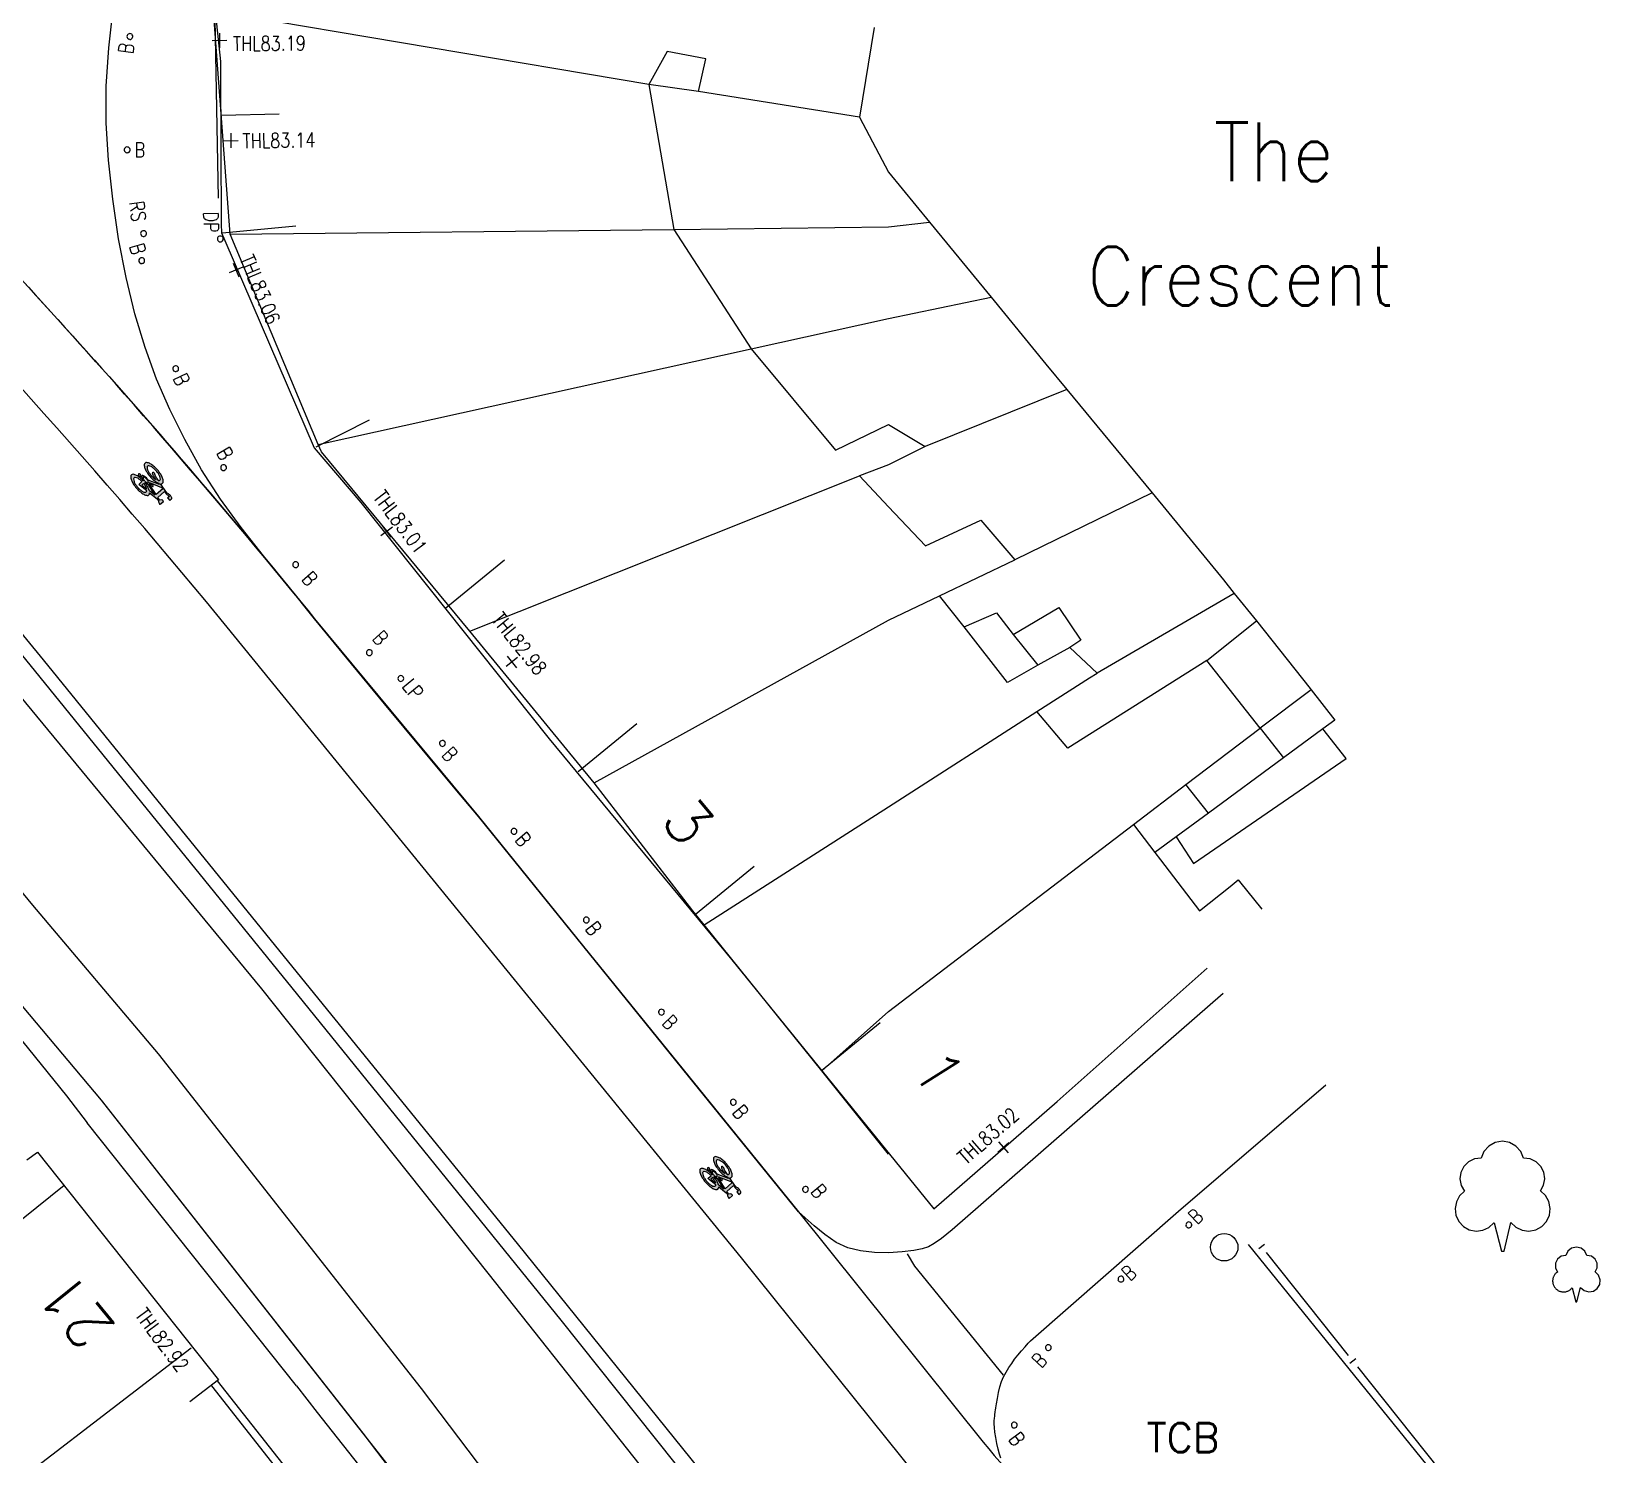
# Model space of a CAD drawing. Extents: x 427500 to 429848, y 434500 to 436505.
# Drawn here: x 428976.96 to 429020.11, y 435426.9 to 435465.8 of the extents above; entities that cross this region are included whole.
import ezdxf

# ---------------------------------------------------------------- set-up
doc = ezdxf.new("R2010")
doc.units = 0
doc.layers.get('0').update_dxf_attribs({"color": 222})
for name, color, linetype in [('KTS_LINES', 7, 'Continuous'), ('LPTIP_Ex_Base', 8, 'Continuous'), ('PROPOSED', 1, 'Continuous'), ('ROADNAME', 7, 'Continuous')]:
    doc.layers.add(name, color=color, linetype=linetype)
doc.styles.add('LCC Romans', font='romans.shx', dxfattribs={"width": 0.9})
doc.styles.add('MtXpl_Romans', font='romans__.ttf')
doc.styles.get("Standard").update_dxf_attribs({"font": 'romans.shx'})

# ---------------------------------------------------------------- blocks, each defined once
blk = doc.blocks.new('FENCE_UP')
at = {"color": 0, "linetype": 'ByBlock', "flags": 128}
blk.add_lwpolyline([(0, 0.5), (0, -0.5)], dxfattribs=at)
blk = doc.blocks.new('CIRCL')
at = {"color": 0, "linetype": 'ByBlock', "flags": 128}
for points in [[(0.5, 0), (0.475, 0.154), (0.404, 0.293), (0.293, 0.404), (0.154, 0.475), (0, 0.5), (-0.154, 0.475), (-0.293, 0.404), (-0.404, 0.293), (-0.475, 0.154), (-0.5, 0), (-0.475, -0.154), (-0.404, -0.293), (-0.293, -0.404), (-0.154, -0.475), (0, -0.5), (0.154, -0.475), (0.293, -0.404), (0.404, -0.293), (0.475, -0.154)], [(0.5, 0), (0.475, -0.154)]]:
    blk.add_lwpolyline(points, dxfattribs=at)
blk = doc.blocks.new('SPOT')
at = {"color": 0, "linetype": 'ByBlock', "flags": 128}
for points in [[(-0.5, 0), (0.5, 0)], [(0, 0.5), (0, -0.5)]]:
    blk.add_lwpolyline(points, dxfattribs=at)
blk = doc.blocks.new('Bicycle-1057S')
h = blk.add_hatch(color=0)
h.dxf.hatch_style = 1
edge = h.paths.add_edge_path()
edge.add_arc((0.1255931590565698, -0.09402841553107237), 0.02648515648108875, 129.1417589179424, 144.2919472120851)
edge.add_arc((0.1085562400126971, -0.08167002299842399), 0.005438877888942004, 145.2542598140026, 218.1085320607194)
edge.add_arc((0.1199412003065617, -0.07274033581713624), 0.01990803937288878, 218.1085320607193, 242.7437377249644)
edge.add_arc((0.1323570823030125, -0.04863988274777631), 0.0470186639303978, 242.7437377249643, 256.1140822548531)
edge.add_line((0.1210730989660078, -0.09428444954219217), (0.1210730989660078, -0.1093843280975762))
edge.add_line((0.1210730989660078, -0.1093843280975762), (0.1709389036250854, -0.1093843280975762))
edge.add_line((0.1709389036250854, -0.1093843280975762), (0.1709389036250854, -0.08603216731390888))
edge.add_line((0.1709389036250854, -0.08603216731390888), (0.2357062799771484, -0.07507811475829329))
edge.add_arc((0.2940311629775173, 0.02510465163729701), 0.1159240210641441, 239.7926865904873, 250.1489920615088)
edge.add_arc((0.3352342839856055, 0.1392318298363441), 0.2372611958478196, 250.1489920615087, 261.4948583744368)
edge.add_arc((0.362500000000002, 0.3215590699295104), 0.4216158587933737, 261.4948583744369, 265.5790043067903)
edge.add_line((0.33, -0.09880230125732192), (0.33, -0.1106220625765941))
edge.add_arc((0.3649999999999979, -1.094938660479188), 0.9849386604791879, 92.0364461736281, 98.710120306432)
edge.add_arc((0.3002475405305327, -0.6722787565192403), 0.5573474124130271, 98.71012030643209, 110.2975697722287)
edge.add_arc((0.2023615741320395, -0.4076241066270181), 0.2751706129993586, 110.2975697722287, 131.7625682865146)
edge.add_arc((0.05714990642971905, -0.2449999999999999), 0.05714990642971902, 131.7625682865146, 180)
edge.add_arc((0.05714990642971905, -0.245), 0.05714990642971904, 180, 228.2374317134853)
edge.add_arc((0.2023615741320401, -0.08237589337298118), 0.2751706129993595, 228.2374317134854, 249.7024302277713)
edge.add_arc((0.3002475405305318, 0.1822787565192362), 0.5573474124130229, 249.7024302277713, 261.2898796935679)
edge.add_arc((0.3650000000000001, 0.6049386604791959), 0.9849386604791958, 261.2898796935679, 270)
edge.add_arc((0.3650000000000005, 0.604938660479198), 0.984938660479198, 269.9999999999999, 278.710120306432)
edge.add_arc((0.4297524594694681, 0.1822787565192365), 0.5573474124130234, 278.7101203064321, 290.2975697722287)
edge.add_arc((0.527638425867959, -0.08237589337297913), 0.2751706129993619, 290.2975697722287, 311.7625682865145)
edge.add_arc((0.6728500935702808, -0.2450000000000002), 0.05714990642971921, 311.7625682865148, 360.0000000000001)
edge.add_arc((0.6728500935702809, -0.2450000000000002), 0.05714990642971907, 8.347926217626053e-14, 48.23743171348524)
edge.add_arc((0.5276384258679238, -0.4076241066270601), 0.2751706129994143, 48.23743171348545, 51.44868646367202)
edge.add_line((0.6991289573365953, -0.1924268392766916), (0.9555783743845828, -0.1393683391977977))
edge.add_line((0.9555783743845828, -0.1393683391977977), (1.026142996864914, -0.1494489995521307))
edge.add_arc((1.047232637774721, -0.1446760141640408), 0.02162300495351051, 192.752292015752, 229.4556686730448)
edge.add_arc((1.082087526109876, -0.1021911607252427), 0.07657266547575484, 230.3014880105123, 254.7693945910597)
edge.add_arc((1.137258100044497, 0.09027275344468394), 0.2767829944268662, 254.2163442209831, 263.9588712902375)
edge.add_arc((1.111305815940649, -0.1577737992489841), 0.0273842720150536, 263.337789327011, 292.272256146745)
edge.add_arc((1.118318684532589, -0.1773400816377044), 0.006684298591048081, 300.2362763225035, 358.2881666264944)
edge.add_line((1.125, -0.1775397595764579), (1.125, -0.06938311127612472))
edge.add_arc((1.114107004921157, -0.06988940866287181), 0.01090475487260144, 2.661145164140756, 38.31498093786265)
edge.add_arc((1.110772519990496, -0.07252424211479346), 0.01515459452512635, 38.31498093786259, 73.21773194917768)
edge.add_arc((1.092973786883735, -0.1315424953674024), 0.07679832183938598, 73.2177319491774, 98.60632256700862)
edge.add_arc((1.086437502710172, -0.08835556308793147), 0.03311956120553582, 98.60632256700892, 134.88021916439)
edge.add_line((1.063067446729034, -0.06488758878494341), (1.033157894736842, -0.1147368421052633))
edge.add_line((1.033157894736842, -0.1147368421052633), (0.94, -0.1014285714285716))
edge.add_line((0.94, -0.1014285714285716), (0.94, 0.1393269230769229))
edge.add_line((0.94, 0.1393269230769229), (0.9849999999999998, 0.1349999999999998))
edge.add_arc((1.01645105852891, 0.3320764244353353), 0.199570253672248, 260.9327337914132, 290.3801191405059)
edge.add_arc((1.105464489312583, 0.1086566116361067), 0.04124963619416752, 71.00970639435519, 118.23338806896231, ccw=False)
edge.add_arc((1.115840168087301, 0.1389608091172128), 0.009218591994430198, 6.472580860778692, 70.69733750635021, ccw=False)
edge.add_line((1.125, 0.1399999999999998), (1.125, 0.08999999999999979))
edge.add_line((1.125, 0.08999999999999979), (1.215, 0.08999999999999977))
edge.add_line((1.215, 0.08999999999999977), (1.215, 0.1551204709322744))
edge.add_arc((1.199541460380685, 0.152605035499959), 0.01566186012503258, 9.242245549902828, 38.24503396435792)
edge.add_arc((1.175907833058162, 0.1339771072228429), 0.04575418559710753, 38.24503396435812, 62.40139835930763)
edge.add_arc((1.144411258767213, 0.07372613583564096), 0.1137410501017065, 62.40139835930752, 80.15996594038734)
edge.add_arc((1.117118489909174, -0.08362655073671205), 0.2734431578006205, 80.15996594038758, 97.39463954963908)
edge.add_arc((1.101932488087908, 0.03338489676562068), 0.1554503889632606, 97.39463954963931, 115.9418288466421)
edge.add_arc((1.008892827938793, 0.2234296512512854), 0.05614866456590088, 265.4429401072497, 296.48081285581895, ccw=False)
edge.add_line((1.004431711558944, 0.1674584892731782), (0.7039782804499767, 0.1963482422644251))
edge.add_arc((0.5276024317589506, 0.4074790768269162), 0.2751084682530396, 309.8749265664079, 311.7820790879888)
edge.add_arc((0.6727840718052973, 0.2449999999999999), 0.05721592819470267, 311.7820790879888, 360)
edge.add_arc((0.6727840718052971, 0.2449999999999999), 0.05721592819470289, 359.9999999999999, 408.2179209120112)
edge.add_arc((0.5276024317590292, 0.08252092317317208), 0.2751084682529212, 48.21792091201113, 69.68965002433214)
edge.add_arc((0.4297377485950346, -0.1818948901564406), 0.5570538859307931, 69.68965002433218, 81.283999398439)
edge.add_arc((0.3649999999999998, -0.6041692450557905), 0.9842618059168534, 81.28399939843904, 89.99999999999999)
edge.add_arc((0.3650000000000001, -0.6041692450557938), 0.9842618059168566, 90.00000000000001, 98.71600060156094)
edge.add_arc((0.3002622514049669, -0.1818948901564457), 0.5570538859307985, 98.71600060156108, 110.3103499756678)
edge.add_arc((0.2023975682409703, 0.08252092317317244), 0.2751084682529208, 110.3103499756678, 131.7820790879888)
edge.add_arc((0.05721592819470288, 0.2450000000000001), 0.05721592819470277, 131.7820790879889, 180)
edge.add_arc((0.05721592819470288, 0.2450000000000001), 0.05721592819470279, 180, 228.2179209120111)
edge.add_arc((0.2023975682409709, 0.4074790768268282), 0.2751084682529215, 228.2179209120111, 249.6896500243321)
edge.add_arc((0.3002622514049652, 0.6718948901564387), 0.5570538859307912, 249.6896500243321, 261.2839993984389)
edge.add_arc((0.3650000000000005, 1.094169245055782), 0.9842618059168449, 261.2839993984389, 269.9999999999999)
edge.add_arc((0.3650000000000005, 1.094169245055783), 0.9842618059168462, 269.9999999999999, 278.7160006015609)
edge.add_arc((0.4297377485950349, 0.6718948901564392), 0.5570538859307919, 278.7160006015609, 290.3103499756678)
edge.add_arc((0.5276024317590321, 0.4074790768268224), 0.2751084682529152, 290.3103499756677, 298.7400305951868)
edge.add_line((0.6598845455543121, 0.1662611013890084), (0.7049721577726218, 0.1619257540603247))
edge.add_line((0.7049721577726218, 0.1619257540603247), (0.4092702756605957, 0.007454621613743967))
edge.add_arc((0.3624999999999988, -0.4115590699294977), 0.4216158587933608, 83.6310126563938, 89.99999999999984)
edge.add_arc((0.3624999999999998, -0.4115590699294889), 0.4216158587933519, 89.99999999999997, 98.50514162556317)
edge.add_arc((0.3352342839856051, -0.2292318298363435), 0.2372611958478189, 98.50514162556317, 109.8510079384912)
edge.add_arc((0.2940311629775176, -0.1151046516372976), 0.1159240210641447, 109.8510079384912, 131.0753738798026)
edge.add_arc((0.2329280192318751, -0.04500000000000001), 0.02292801923187508, 131.0753738798026, 180)
edge.add_arc((0.2329280192318752, -0.04500000000000001), 0.02292801923187524, 180.0000000000001, 222.6870495144356)
edge.add_line((0.2160743692041546, -0.0605450489430028), (0.1709389036250855, -0.06817877273918918))
edge.add_line((0.1709389036250855, -0.06817877273918918), (0.1709389036250855, -0.05314407924277024))
edge.add_line((0.1709389036250855, -0.05314407924277024), (0.1210730989660078, -0.05314407924277022))
edge.add_line((0.1210730989660078, -0.05314407924277022), (0.1210730989660078, -0.06826489232125907))
edge.add_arc((0.1295536262736133, -0.1049338960924515), 0.03763688590979285, 103.0219837958038, 123.3282019209634)
edge = h.paths.add_edge_path(flags=16)
edge.add_line((0.8010092807424596, 0.1526914153132249), (0.85, 0.1479807692307691))
edge.add_line((0.85, 0.1479807692307691), (0.85, -0.09119768916500626))
edge.add_line((0.85, -0.09119768916500627), (0.5149813376234688, -0.04592489695196145))
edge.add_arc((0.4920719807681302, -0.04500000000000186), 0.02292801923186977, 357.6881093012058, 360.0000000000044)
edge.add_arc((0.492071980768125, -0.04500000000000007), 0.02292801923187499, 359.9999999999999, 405.6770613714275)
edge.add_line((0.5080918281662061, -0.02859699554229709), (0.5583965690419177, -0.02007051495797908))
edge.add_line((0.5583965690419177, -0.02007051495797908), (0.5583965690419177, -0.03488638777457719))
edge.add_line((0.5583965690419177, -0.03488638777457719), (0.6071960093520374, -0.0348863877745772))
edge.add_line((0.6071960093520374, -0.0348863877745772), (0.6071960093520374, -0.01994367788202011))
edge.add_arc((0.5961658072233547, 0.02207109393126968), 0.04343853599653663, 284.7099937128414, 308.6624902789959)
edge.add_arc((0.6191713373046384, -0.006683059294339246), 0.006613873852225735, 308.6624902789954, 417.054963233324)
edge.add_arc((0.597462100593441, -0.04018266257306424), 0.04653272126062121, 57.05496323332503, 77.92545307749995)
edge.add_line((0.6071960093520375, 0.005320580917900087), (0.6071960093520374, 0.02047441945387607))
edge.add_line((0.6071960093520374, 0.02047441945387607), (0.5583965690419177, 0.02047441945387607))
edge.add_line((0.5583965690419177, 0.02047441945387607), (0.5583965690419177, -0.003409372772500956))
edge.add_line((0.5583965690419177, -0.003409372772500958), (0.489807155429238, -0.01522256642305359))
edge.add_arc((0.4309688370224912, -0.115104651637281), 0.1159240210641259, 59.49860577599883, 62.30136376572178)
edge.add_line((0.4848527530876162, -0.01246497973034986), (0.8010092807424596, 0.1526914153132249))
edge = h.paths.add_edge_path(flags=16)
edge.add_arc((0.4783568392825849, -0.3575472182040819), 0.1917893422273881, 65.84495474860528, 69.5671713206016)
edge.add_arc((0.4101288188534401, -0.540685588829678), 0.3872240514452698, 69.5671713206013, 81.22760581677363)
edge.add_arc((0.3650000000000043, -0.8331319537255499), 0.6831319537255498, 81.22760581677335, 87.06318721189446)
edge.add_line((0.4, -0.150897194862527), (0.4, -0.2150000000000001))
edge.add_line((0.4, -0.2150000000000001), (0.5568384287202102, -0.1825506699199566))
edge = h.paths.add_edge_path(flags=16)
edge.add_arc((0.1504167412798086, -0.2449999999999998), 0.0404167412798087, 180.0000000000003, 228.031377788937)
edge.add_arc((0.2516431607174225, -0.132452781795901), 0.1917893422274068, 228.0313777889369, 249.5671713206013)
edge.add_arc((0.3198711811465615, 0.05068558882968327), 0.3872240514452754, 249.5671713206013, 261.2276058167736)
edge.add_arc((0.3650000000000002, 0.3431319537256016), 0.6831319537256016, 261.2276058167737, 270)
edge.add_arc((0.3650000000000006, 0.3431319537255932), 0.6831319537255933, 269.9999999999999, 278.7723941832264)
edge.add_arc((0.4101288188534402, 0.05068558882967744), 0.3872240514452694, 278.7723941832263, 290.4328286793987)
edge.add_arc((0.4783568392825773, -0.1324527817959004), 0.1917893422274075, 290.4328286793986, 311.968622211063)
edge.add_arc((0.5795832587201913, -0.2450000000000001), 0.04041674127980865, 311.968622211063, 360)
edge.add_arc((0.5795832587201913, -0.2450000000000001), 0.04041674127980865, 3.934699558586697e-14, 48.03137778893682)
edge.add_arc((0.478356839282282, -0.3575472182044319), 0.1917893422278519, 48.03137778893772, 49.26932853407754)
edge.add_line((0.6035001816606982, -0.2122121032096358), (0.3879520662544559, -0.2568082650178238))
edge.add_arc((0.359621437672778, -0.1471711421593139), 0.1132383469701186, 270.0000000000009, 284.4885082669896, ccw=False)
edge.add_arc((0.3599813813666154, -0.2048860969552485), 0.0555245588725474, 244.0010186952478, 269.62857158370264, ccw=False)
edge.add_arc((0.3404972897307452, -0.2454727757627812), 0.01050793074839578, 177.4212617184321, 242.479324053344, ccw=False)
edge.add_line((0.33, -0.2450000000000001), (0.33, -0.150897194862527))
edge.add_arc((0.3649999999999946, -0.8331319537255476), 0.6831319537255475, 92.93681278810544, 98.7723941832266)
edge.add_arc((0.3198711811465587, -0.5406855888296751), 0.3872240514452669, 98.77239418322624, 110.4328286793987)
edge.add_arc((0.2516431607174224, -0.3575472182040986), 0.1917893422274065, 110.4328286793987, 131.9686222110632)
edge.add_arc((0.1504167412798083, -0.2449999999999998), 0.04041674127980829, 131.968622211063, 180.0000000000003)
edge = h.paths.add_edge_path(flags=16)
edge.add_line((0.4, -0.1106220625765941), (0.4, -0.09838578643388625))
edge.add_arc((0.362500000000002, 0.3215590699294804), 0.4216158587933433, 275.1028316889799, 278.5051416255631)
edge.add_arc((0.3897657160143952, 0.1392318298363415), 0.237261195847817, 278.5051416255631, 289.8510079384913)
edge.add_arc((0.4309688370224811, 0.0251046516373004), 0.1159240210641479, 289.8510079384913, 297.5734711250544)
edge.add_line((0.484628403888863, -0.07765248701200858), (0.835, -0.1250000000000002))
edge.add_line((0.835, -0.1250000000000002), (0.6529817174705733, -0.1626589550060883))
edge.add_arc((0.5276384258679636, -0.4076241066270114), 0.2751706129993511, 62.90217049968486, 69.70243022777146)
edge.add_arc((0.4297524594694673, -0.6722787565192396), 0.5573474124130262, 69.70243022777129, 81.2898796935679)
edge.add_arc((0.3650000000000009, -1.09493866047919), 0.9849386604791897, 81.28987969356794, 87.96355382637184)
edge = h.paths.add_edge_path(flags=16)
edge.add_arc((0.4449236986313491, -0.04500000000000011), 0.01507630136865096, 1.054819283487206e-13, 48.44895341119659)
edge.add_arc((0.4060479337699563, -0.08886225322274957), 0.07368707129479077, 48.44895341119748, 69.84062143707904)
edge.add_arc((0.3798391743587921, -0.1602517204131925), 0.1497354446870443, 69.84062143707904, 81.35341277984766)
edge.add_arc((0.3624999999999999, -0.2742745398618802), 0.2650690925200709, 81.35341277984772, 89.99999999999997)
edge.add_arc((0.3624999999999999, -0.274274539861879), 0.2650690925200698, 89.99999999999997, 98.64658722015228)
edge.add_arc((0.3451608256412076, -0.1602517204131919), 0.1497354446870436, 98.6465872201522, 110.1593785629209)
edge.add_arc((0.3189520662300434, -0.08886225322274857), 0.07368707129478973, 110.1593785629209, 131.5510465888027)
edge.add_arc((0.2800763013686506, -0.04500000000000002), 0.01507630136865062, 131.5510465888023, 180.0000000000001)
edge.add_arc((0.2800763013686508, -0.04500000000000002), 0.01507630136865079, 180.0000000000001, 228.4489534111975)
edge.add_arc((0.3189520662300437, -0.001137746777250717), 0.07368707129479057, 228.4489534111975, 249.8406214370791)
edge.add_arc((0.3451608256412076, 0.07025172041319168), 0.1497354446870435, 249.8406214370791, 261.3534127798478)
edge.add_arc((0.3625000000000003, 0.1842745398618795), 0.2650690925200704, 261.3534127798476, 269.9999999999999)
edge.add_arc((0.3625000000000002, 0.1842745398618796), 0.2650690925200706, 269.9999999999999, 278.6465872201522)
edge.add_arc((0.3798391743587923, 0.07025172041319208), 0.149735444687044, 278.6465872201523, 290.1593785629209)
edge.add_arc((0.4060479337699569, -0.001137746777252258), 0.07368707129478903, 290.1593785629209, 311.5510465888029)
edge.add_arc((0.4449236986313495, -0.04500000000000011), 0.01507630136865057, 311.5510465888019, 360.0000000000001)
edge = h.paths.add_edge_path(flags=16)
edge.add_arc((0.5545215225433117, 0.5356726882561043), 0.3234618584126379, 256.4487186734111, 264.5542933785383)
edge.add_line((0.5238241919462786, 0.2136707507743962), (0.5932041344403048, 0.2069996024576628))
edge.add_arc((0.4781819073505409, 0.3626381845019278), 0.1935290183549708, 306.4656665490008, 311.7704046412889)
edge.add_arc((0.5813587244239535, 0.2471211639649405), 0.03864313257081291, 311.7704046412892, 360.5617053325667)
edge.add_arc((0.5813587244239538, 0.2471211639649405), 0.03864313257081273, 0.5617053325667196, 49.35300602384447)
edge.add_arc((0.4804665614422023, 0.1296034671529087), 0.1935290183549633, 49.35300602384398, 70.62459621730659)
edge.add_arc((0.4135262961559181, -0.06074449369631113), 0.3953045008003145, 70.62459621730665, 82.01711533480362)
edge.add_arc((0.3709724373807858, -0.3641886128402266), 0.7017178887905926, 82.0171153348035, 90.56170533256646)
edge.add_arc((0.3709724373807861, -0.3641886128402225), 0.7017178887905886, 90.5617053325665, 99.1062953303295)
edge.add_arc((0.3224774452478641, -0.06163712948952527), 0.3953045008003125, 99.10629533032939, 110.4988144478265)
edge.add_arc((0.2518180926494552, 0.1273618154980764), 0.1935290183549649, 110.4988144478264, 131.7704046412889)
edge.add_arc((0.1486412755760465, 0.2428788360350593), 0.03864313257081296, 131.7704046412889, 180.5617053325667)
edge.add_arc((0.1486412755760468, 0.2428788360350593), 0.03864313257081321, 180.5617053325666, 229.353006023844)
edge.add_arc((0.2495334385577984, 0.3603965328470931), 0.1935290183549653, 229.3530060238443, 250.6245962173066)
edge.add_arc((0.3164737038440827, 0.5507444936963126), 0.3953045008003163, 250.6245962173066, 262.0171153348036)
edge.add_arc((0.3590275626192138, 0.8541886128402267), 0.7017178887905928, 262.0171153348036, 270.5617053325665)
edge.add_arc((0.359027562619214, 0.8541886128402225), 0.7017178887905887, 270.5617053325665, 279.1062953303295)
edge.add_arc((0.4075225547521375, 0.5516371294895188), 0.395304500800306, 279.1062953303293, 289.098106292045)
edge.add_line((0.5368609167713212, 0.1780902964642959), (0.4650000000000001, 0.1849999999999999))
edge.add_arc((0.5011695245165797, 0.5494383493096282), 0.3662288150204487, 249.5302429035852, 264.3321092119445, ccw=False)
edge.add_arc((0.408696752517224, 0.3017101403780114), 0.1018040070660671, 219.81143243366, 249.5302429035852, ccw=False)
edge.add_arc((0.3393648764862762, 0.2439215579258251), 0.01154643510778842, 182.9001710029059, 219.8114324336599, ccw=False)
edge.add_arc((0.333388750288222, 0.2436188025506967), 0.00556264490823779, 121.34140895685039, 182.9001710029066, ccw=False)
edge.add_arc((0.3569992523026438, 0.2048494964756024), 0.05095553971477509, 96.53117755850923, 121.34140895685059, ccw=False)
edge.add_arc((0.3626516754290913, 0.1554776886042005), 0.1006498583004144, 77.38597802456098, 96.53117755850923, ccw=False)
edge.add_arc((0.3748392886274233, 0.2099393253543119), 0.04484118699412693, 58.985215138957585, 77.38597802456081, ccw=False)
edge.add_arc((0.5380436786246806, 0.5314291914319482), 0.3158330644056515, 243.667006448054, 259.1754194558784)
at = {"color": 0}
for p, q in [((0.3287280353378081, -0.1041516017134914), (0.3288192754914361, -0.1039005124007382)), ((0.3288877096512284, -0.1042885504342675), (0.3287280353378081, -0.1041516017134914)), ((0.3295948302791771, -0.1031929206888656), (0.3287508467244056, -0.1032157388124624)), ((0.3296632644389694, -0.1019603222330919), (0.3287736581110039, -0.1019603222330919)), ((0.3291158127316791, -0.1019831503514884), (0.3287736581110039, -0.1024624908638004)), ((0.3290930013450817, -0.1042885504342675), (0.3288877096512284, -0.1042885504342675)), ((0.3292526756585019, -0.1039461686375294), (0.3290930013450817, -0.1042885504342675)), ((0.329640453052372, -0.1023483602666211), (0.329161435504874, -0.1019831503514884)), ((0.3294351613585196, -0.1039461686375294), (0.3292526756585019, -0.1039461686375294)), ((0.3295720188925797, -0.1041287735950949), (0.3294351613585196, -0.1039461686375294)), ((0.3294351613585196, -0.1042885504342675), (0.3295720188925797, -0.1041287735950949)), ((0.3296176416657746, -0.1028277007789349), (0.3295948302791771, -0.1035581306040002))]:
    blk.add_line(p, q, dxfattribs=at)
for points in [[(0.1088746358722688, -0.07348688451793352, 0.06620162645581315), (0.1040871721730241, -0.07857021246627484, 0.329045697347466), (0.1042766963171289, -0.08502664309139618, 0.1079072842323877), (0.1108238940228147, -0.09043792768159163, 0.05840540863255037), (0.1210730989660078, -0.09428444954219217), (0.1210730989660078, -0.1093843280975762), (0.1709389036250854, -0.1093843280975762), (0.1709389036250854, -0.08603216731390888), (0.2357062799771484, -0.07507811475829329, 0.04521868944864418), (0.2546662158690515, -0.08393102875599362, 0.04954616364587781), (0.3001437889372994, -0.09542010860099805, 0.01782233505618444), (0.33, -0.09880230125732192), (0.33, -0.1106220625765941, 0.02912762999146831), (0.2158454020491987, -0.1213591461011008, 0.05060291222805472), (0.1069060248669102, -0.1495405845398161, 0.09393354558812385), (0.01908547964996145, -0.2023712395341582, 0.2136395982254601), (1.050686772828547e-17, -0.245, 0.2136395982254597), (0.01908547964996138, -0.2876287604658417, 0.09393354558812361), (0.1069060248669101, -0.3404594154601839, 0.05060291222805496), (0.2158454020491984, -0.3686408538988992, 0.03802337796379034), (0.3649999999999999, -0.38, 0.03802337796379043), (0.5141545979508021, -0.3686408538988992, 0.05060291222805458), (0.6230939751330896, -0.3404594154601841, 0.09393354558812297), (0.7109145203500387, -0.287628760465842, 0.2136395982254593), (0.73, -0.2450000000000001, 0.2136395982254589), (0.7109145203500387, -0.2023712395341586, 0.01401265916983727), (0.6991289573365953, -0.1924268392766916), (0.9555783743845828, -0.1393683391977977), (1.026142996864914, -0.1494489995521307, 0.1615320291578394), (1.033176901781189, -0.1611074057332191, 0.1071688624317772), (1.061971533169924, -0.1760743112137108, 0.04253541846399684), (1.108128811333472, -0.1849731557766747, 0.126925508449554), (1.121684677080907, -0.1831150224875275, 0.2588591559397385), (1.125, -0.1775397595764579), (1.125, -0.06938311127612472, 0.1568364930858567), (1.12266303144645, -0.06312863289895194, 0.1534803684012116), (1.115148189584886, -0.05801509841774095, 0.1112340150849529), (1.081481344142446, -0.05560893231927388, 0.1596097520212116), (1.063067446729034, -0.06488758878494341), (1.033157894736842, -0.1147368421052633), (0.94, -0.1014285714285716), (0.94, 0.1393269230769229), (0.9849999999999998, 0.1349999999999998, 0.1292002425394808), (1.085950761182175, 0.1449986933129138, -0.2090187272153614), (1.118887449725435, 0.1476611834182221, -0.2878070053565828), (1.125, 0.1399999999999998), (1.125, 0.08999999999999979), (1.215, 0.08999999999999977), (1.215, 0.1551204709322744, 0.1272284316793309), (1.211841824661803, 0.1623001322569733, 0.1057940901736811), (1.197104576227332, 0.1745251476030487, 0.07764182163660346), (1.163849375363327, 0.1857939104251043, 0.07534252693725144), (1.081925585010936, 0.1875424371523875, 0.08110451507786728), (1.033929410422161, 0.1731718949336026, -0.1362623426198962), (1.004431711558944, 0.1674584892731782), (0.7039782804499767, 0.1963482422644251, 0.00832171479736017), (0.7109070029063665, 0.2023349725952917, 0.2135505823316499), (0.73, 0.2449999999999999, 0.2135505823316504), (0.7109070029063664, 0.2876650274047082, 0.09396317257082422), (0.6230939751330898, 0.3405248658727139, 0.05063309589599981), (0.5141519477101913, 0.36872591840272, 0.03804907271182555), (0.365, 0.3800925608610629, 0.03804907271182546), (0.2158480522898086, 0.36872591840272, 0.05063309589599926), (0.1069060248669102, 0.340524865872714, 0.09396317257082444), (0.01909299709363351, 0.2876650274047083, 0.2135505823316499), (1.005154347342302e-16, 0.245, 0.2135505823316495), (0.01909299709363353, 0.2023349725952918, 0.09396317257082416), (0.1069060248669102, 0.1494751341272861, 0.05063309589599998), (0.2158480522898087, 0.12127408159728, 0.03804907271182587), (0.3649999999999999, 0.109907439138937, 0.03804907271182588), (0.5141519477101915, 0.1212740815972799, 0.05063309589599987), (0.6230939751330898, 0.1494751341272859, 0.03679801626859047), (0.6598845455543121, 0.1662611013890084), (0.7049721577726218, 0.1619257540603247), (0.4092702756605957, 0.007454621613743975, 0.02779710588782994), (0.3625, 0.01005678886386304, 0.03712772687842065), (0.3001437889372993, 0.00542010860099796, 0.04954616364587789), (0.2546662158690515, -0.006068971244006424, 0.0928744276712165), (0.2178631344268814, -0.0277158074614547, 0.2167769235559518), (0.21, -0.04500000000000004, 0.1884415738359674), (0.2160743692041546, -0.0605450489430028), (0.1709389036250855, -0.06817877273918918), (0.1709389036250855, -0.05314407924277024), (0.1210730989660078, -0.05314407924277022), (0.1210730989660078, -0.06826489232125907, 0.0888351774420325), (0.1088746358722688, -0.07348688451793352)], [(0.4787293732899234, 0.2212158168741777, 0.03538199524900019), (0.5238241919462786, 0.2136707507743962), (0.5932041344403048, 0.2069996024576628, 0.02315042084802789), (0.6071007434608504, 0.2183003355453849, 0.2161679210065194), (0.62, 0.2474999999999999, 0.2161679210065208), (0.6065307354804885, 0.2764411495422749, 0.09308226368066548), (0.5446710112211003, 0.3121720010628481, 0.04975022667479514), (0.4684251111540539, 0.3307293476581098, 0.03730009124669594), (0.3640931808341686, 0.3374955549148199, 0.03730009124669604), (0.2599139626854521, 0.3286851207123394, 0.04975022667479567), (0.1840465528159611, 0.3086364671569156, 0.09308226368066488), (0.1228992565391498, 0.2716996644546151, 0.2161679210065207), (0.11, 0.2425, 0.2161679210065191), (0.1234692645195115, 0.2135588504577247, 0.09308226368066462), (0.1853289887788999, 0.1778279989371517, 0.04975022667479539), (0.261574888845947, 0.1592706523418899, 0.03730009124669569), (0.3659068191658316, 0.1525044450851799, 0.03730009124669613), (0.4700860373145483, 0.1613148792876605, 0.04362514343017022), (0.5368609167713212, 0.1780902964642959), (0.4650000000000001, 0.1849999999999999, -0.06467527653755671), (0.3730945758271105, 0.2063343527291863, -0.1304045123069024), (0.3304954155632345, 0.2365288029161547, -0.16246290201637), (0.3278332299811951, 0.2433373554093805, -0.2752523142161367), (0.3304954155632345, 0.2483697637738941, -0.1086799343264191), (0.3512033730290797, 0.2554743402884014, -0.08373155279410573), (0.3846317998921907, 0.253698196159803, -0.0804614398804402), (0.3979441247861357, 0.2483697637738943, 0.06777169068829121)], [(0.8010092807424596, 0.1526914153132249), (0.85, 0.1479807692307691), (0.85, -0.09119768916500627), (0.5149813376234688, -0.04592489695196145, 0.01008786833677551), (0.515, -0.0450000000000001, 0.2019853073732921), (0.5080918281662061, -0.02859699554229709), (0.5583965690419177, -0.02007051495797908), (0.5583965690419177, -0.03488638777457719), (0.6071960093520374, -0.0348863877745772), (0.6071960093520374, -0.01994367788202011, 0.1048946772739972), (0.6233032332950188, -0.01184743368605731, 0.5116844109006436), (0.6227681884753907, -0.001132744979941137, 0.0913172553089896), (0.6071960093520375, 0.005320580917900087), (0.6071960093520374, 0.02047441945387607), (0.5583965690419177, 0.02047441945387607), (0.5583965690419177, -0.003409372772500958), (0.489807155429238, -0.01522256642305359, 0.01222994846074251), (0.4848527530876162, -0.01246497973034986)], [(0.1099999999999999, -0.245, 0.2126996629660772), (0.1233891155438425, -0.2750502982140864, 0.09424518177345811), (0.1846877707974303, -0.312175144212722, 0.05092219011426544), (0.2608157658004246, -0.3320087068372218, 0.03829549467705391), (0.3649999999999999, -0.3400000000000001, 0.03829549467705463), (0.4691842341995759, -0.3320087068372218, 0.05092219011426571), (0.5453122292025695, -0.3121751442127222, 0.0942451817734579), (0.6066108844561574, -0.2750502982140867, 0.2126996629660783), (0.62, -0.2450000000000001, 0.2126996629660773), (0.6066108844561575, -0.2149497017859136, 0.005401631654725485), (0.6035001816606982, -0.2122121032096358), (0.3879520662544559, -0.2568082650178238, -0.06330239550141832), (0.3596214376727798, -0.2604094891294326, -0.1122897084671572), (0.3356419041153343, -0.2547916726470021, -0.2917483079654162), (0.33, -0.2450000000000001), (0.33, -0.150897194862527, 0.02546803149984724), (0.260815765800424, -0.1579912931627783, 0.05092219011426607), (0.1846877707974304, -0.1778248557872778, 0.0942451817734587), (0.1233891155438424, -0.2149497017859135, 0.2126996629660795)], [(0.46, -0.04500000000000008, 0.2146048509417658), (0.4549236141370791, -0.03371742259779956, 0.09361076745084396), (0.4314429111656884, -0.01968942908585436, 0.05027632593247241), (0.402350289127994, -0.01221809886904895, 0.03774576470632048), (0.3625, -0.009205447341809187, 0.03774576470632059), (0.3226497108720062, -0.01221809886904892, 0.05027632593247273), (0.2935570888343117, -0.0196894290858543, 0.09361076745084515), (0.270076385862921, -0.03371742259779952, 0.2146048509417721), (0.265, -0.04500000000000005, 0.2146048509417696), (0.270076385862921, -0.0562825774022006, 0.09361076745084396), (0.2935570888343117, -0.07031057091414578, 0.05027632593247258), (0.3226497108720061, -0.07778190113095115, 0.03774576470632061), (0.3625, -0.08079455265819095, 0.03774576470632053), (0.402350289127994, -0.07778190113095122, 0.05027632593247251), (0.4314429111656884, -0.07031057091414585, 0.09361076745084572), (0.4549236141370789, -0.05628257740220063, 0.2146048509417737)], [(0.4, -0.1106220625765941), (0.4, -0.09838578643388625, 0.01484646830517884), (0.4248562110627007, -0.09542010860099812, 0.0495461636458783), (0.4703337841309485, -0.0839310287559937, 0.03370836062723707), (0.484628403888863, -0.07765248701200858), (0.835, -0.1250000000000002), (0.6529817174705733, -0.1626589550060883, 0.02968044140767472), (0.6230939751330898, -0.1495405845398163, 0.05060291222805478), (0.5141545979508013, -0.1213591461011009, 0.02912762999146828)], [(0.5568384287202102, -0.1825506699199566, 0.01624266183902606), (0.5453122292025696, -0.177824855787278, 0.05092219011426567), (0.4691842341995761, -0.1579912931627784, 0.02546803149984717), (0.4, -0.150897194862527), (0.4, -0.2150000000000001)]]:
    blk.add_lwpolyline(points, format="xyb", close=True, dxfattribs=at)

msp = doc.modelspace()

# ---------------------------------------------------------------- linework, layer by layer
at = {"layer": 'LPTIP_Ex_Base', "color": 251, "true_color": 0x636466}
for p, q in [((428993.8348941967, 435464.3580052325), (428981.9348941967, 435466.3580052325)), ((428982.3848941967, 435460.2580052325), (428981.9348941967, 435466.3580052325)), ((428999.9848941967, 435465.9080052325), (428999.5848941967, 435463.4580052325)), ((428994.3348941967, 435465.2580052325), (428993.8348941967, 435464.3580052325)), ((428995.3848941967, 435465.0580052325), (428994.3348941967, 435465.2580052325)), ((428995.1848941967, 435464.1580052325), (428995.3848941967, 435465.0580052325)), ((428993.8348941967, 435464.3580052325), (428994.5148941967, 435460.3880052325)), ((428995.1848941967, 435464.1580052325), (428993.8348941967, 435464.3580052325)), ((428999.5848941967, 435463.4580052325), (428995.1848941967, 435464.1580052325)), ((428999.5848941967, 435463.4580052325), (429000.3848941967, 435461.9580052325)), ((429000.3848941967, 435461.9580052325), (429001.5048941967, 435460.5880052325)), ((428994.5148941967, 435460.3880052325), (429000.3848941967, 435460.4580052325)), ((429000.3848941967, 435460.4580052325), (429001.5048941967, 435460.5880052325)), ((429001.5048941967, 435460.5880052325), (429003.1848941967, 435458.5380052325)), ((428982.3848941967, 435460.2580052325), (428994.5148941967, 435460.3880052325)), ((428984.7948941967, 435454.5080052325), (428982.3848941967, 435460.2580052325)), ((428994.5148941967, 435460.3880052325), (428996.6248941967, 435457.1280052325)), ((429000.3848941967, 435457.9580052325), (429003.1848941967, 435458.5380052325)), ((429003.1848941967, 435458.5380052325), (429004.6848941967, 435456.7080052325)), ((428996.6248941967, 435457.1280052325), (429000.3848941967, 435457.9580052325)), ((428984.7948941967, 435454.5080052325), (428996.6248941967, 435457.1280052325)), ((428996.6248941967, 435457.1280052325), (428998.9348941967, 435454.3580052325)), ((429004.6848941967, 435456.7080052325), (429005.2548941967, 435456.0180052325)), ((429005.2548941967, 435456.0180052325), (429001.3848941967, 435454.4580052325)), ((429005.2548941967, 435456.0180052325), (429007.5848941967, 435453.1880052325)), ((428998.9348941967, 435454.3580052325), (429000.3848941967, 435455.0580052325)), ((429000.3848941967, 435455.0580052325), (429001.3848941967, 435454.4580052325)), ((428984.8848941967, 435454.3080052325), (428984.7948941967, 435454.5080052325)), ((429001.3848941967, 435454.4580052325), (429000.3848941967, 435453.9580052325)), ((428988.9348941967, 435449.4080052325), (428984.8848941967, 435454.3080052325)), ((428988.9348941967, 435449.4080052325), (428999.5848941967, 435453.6580052325)), ((429000.3848941967, 435453.9580052325), (428999.5848941967, 435453.6580052325)), ((428999.5848941967, 435453.6580052325), (429000.3848941967, 435452.8080052325)), ((429007.5848941967, 435453.1880052325), (429003.8348941967, 435451.3580052325)), ((429007.5848941967, 435453.1880052325), (429009.5348941967, 435450.8080052325)), ((429000.3848941967, 435452.8080052325), (429001.3928941967, 435451.7370052325)), ((429001.3928941967, 435451.7370052325), (429002.9088941967, 435452.4430052325)), ((429002.9088941967, 435452.4430052325), (429003.8348941967, 435451.3580052325)), ((429001.7748941967, 435450.3780052325), (429003.8348941967, 435451.3580052325)), ((429009.5348941967, 435450.8080052325), (429009.8248941967, 435450.4380052325)), ((429000.3848941967, 435449.7080052325), (429001.7748941967, 435450.3780052325)), ((429002.4448941967, 435449.5280052325), (429001.7748941967, 435450.3780052325)), ((429009.8248941967, 435450.4380052325), (429006.0848941967, 435448.2580052325)), ((429009.8248941967, 435450.4380052325), (429010.4348941967, 435449.6880052325)), ((428992.3348941967, 435445.2580052325), (429000.3848941967, 435449.7080052325)), ((429002.4448941967, 435449.5280052325), (429003.3348941967, 435449.9080052325)), ((429003.3348941967, 435449.9080052325), (429003.7848941967, 435449.3180052325)), ((429003.7848941967, 435449.3180052325), (429005.0348941967, 435450.0580052325)), ((429005.0348941967, 435450.0580052325), (429005.6348941967, 435449.1580052325)), ((429009.0848941967, 435448.6080052325), (429010.4348941967, 435449.6880052325)), ((429010.4348941967, 435449.6880052325), (429011.9068941967, 435447.8430052325)), ((428992.3348941967, 435445.2580052325), (428988.9348941967, 435449.4080052325)), ((429003.6348941967, 435448.0080052325), (429002.4448941967, 435449.5280052325)), ((429003.7848941967, 435449.3180052325), (429004.4648941967, 435448.4780052325)), ((429005.3348941967, 435448.9580052325), (429004.4648941967, 435448.4780052325)), ((429005.6348941967, 435449.1580052325), (429005.3348941967, 435448.9580052325)), ((429006.0848941967, 435448.2580052325), (429005.3348941967, 435448.9580052325)), ((429004.4648941967, 435448.4780052325), (429003.6348941967, 435448.0080052325)), ((429009.0848941967, 435448.6080052325), (429005.2848941967, 435446.2080052325)), ((429010.5348941967, 435446.7580052325), (429009.0848941967, 435448.6080052325)), ((429004.4348941967, 435447.2080052325), (429005.8748941967, 435448.1280052325)), ((429005.8748941967, 435448.1280052325), (429006.0848941967, 435448.2580052325)), ((429011.9348941967, 435447.8080052325), (429010.5348941967, 435446.7580052325)), ((429011.9068941967, 435447.8430052325), (429011.9348941967, 435447.8080052325)), ((429011.9348941967, 435447.8080052325), (429012.5758941967, 435446.9770052325)), ((429000.3848941967, 435444.6080052325), (429004.4348941967, 435447.2080052325)), ((429005.2848941967, 435446.2080052325), (429004.4348941967, 435447.2080052325)), ((429008.5108941967, 435445.2130052325), (429010.5348941967, 435446.7580052325)), ((429010.5348941967, 435446.7580052325), (429011.1738941967, 435445.9430052325)), ((429012.2518941967, 435446.7380052325), (429011.1738941967, 435445.9430052325)), ((429012.5758941967, 435446.9770052325), (429012.2518941967, 435446.7380052325)), ((429012.8908941967, 435445.9280052325), (429012.2518941967, 435446.7380052325)), ((429008.7198941967, 435443.0580052325), (429012.8908941967, 435445.9280052325)), ((429011.1738941967, 435445.9430052325), (429009.1248941967, 435444.4320052325)), ((428995.0348941967, 435441.7580052325), (428992.3348941967, 435445.2580052325)), ((429007.0748941967, 435444.1180052325), (429008.5108941967, 435445.2130052325)), ((429009.1248941967, 435444.4320052325), (429008.5108941967, 435445.2130052325)), ((428995.3448941967, 435441.3780052325), (429000.3848941967, 435444.6080052325)), ((429000.3848941967, 435439.0080052325), (429007.0748941967, 435444.1180052325)), ((429007.0748941967, 435444.1180052325), (429007.6638941967, 435443.3550052325)), ((429009.1248941967, 435444.4320052325), (429008.2428941967, 435443.7820052325)), ((429008.2428941967, 435443.7820052325), (429007.6638941967, 435443.3550052325)), ((429008.2428941967, 435443.7820052325), (429008.7198941967, 435443.0580052325)), ((429007.6638941967, 435443.3550052325), (429007.8148941967, 435443.1580052325)), ((429007.8148941967, 435443.1580052325), (429008.8848941967, 435441.7580052325)), ((429008.8848941967, 435441.7580052325), (429009.7148941967, 435442.4280052325)), ((429009.7148941967, 435442.4280052325), (429009.9348941967, 435442.6080052325)), ((429009.9348941967, 435442.6080052325), (429009.9748941967, 435442.5680052325)), ((429009.9748941967, 435442.5680052325), (429010.5848941967, 435441.8080052325)), ((428995.3448941967, 435441.3780052325), (428995.0348941967, 435441.7580052325)), ((428998.5548941967, 435437.3880052325), (428995.3448941967, 435441.3780052325)), ((428998.5548941967, 435437.3880052325), (429000.3848941967, 435439.0080052325)), ((429000.3848941967, 435435.1080052325), (428998.5548941967, 435437.3880052325)), ((428973.6, 435430.85), (428977.8472863151, 435434.2582154929)), ((428977, 435426.5), (428981.3232574074, 435429.8171383862))]:
    msp.add_line(p, q, dxfattribs=at)
at = {"layer": 'LPTIP_Ex_Base', "color": 251, "true_color": 0x636466, "flags": 128}
for points in [[(428981.98994, 435466.658516), (428981.950999, 435466.539302), (428981.958965, 435466.428748), (428981.905373, 435466.423417), (428981.923291, 435466.138751), (428982.001848, 435466.146222), (428982.01312, 435466.015244), (428982.124132, 435464.982361), (428982.123904, 435464.731933), (428982.145838, 435460.539099), (428982.147099, 435460.297943), (428982.238506, 435460.086427), (428984.686545, 435454.421635), (428985.957245, 435452.928812), (428991.105691, 435446.459884), (428996.095626, 435440.421768), (429001.617344, 435433.613356), (429004.993384, 435436.551996), (429009.093769, 435440.194397)], [(429009.526189, 435439.50101), (429002.125715, 435433.035667), (429001.830452, 435432.80696), (429001.630778, 435432.661845), (429001.473061, 435432.575216), (429001.303673, 435432.521964), (429001.068983, 435432.476983), (429000.750132, 435432.435585), (429000.382871, 435432.414508), (428999.995492, 435432.420784), (428999.616286, 435432.461441), (428999.273545, 435432.543511), (428998.954885, 435432.694644), (428998.641447, 435432.910152), (428998.351803, 435433.148561), (428998.104528, 435433.368393), (428997.918195, 435433.528174), (428994.913926, 435437.239776), (428989.173637, 435444.339567), (428988.541018, 435445.098529), (428987.636933, 435446.179996), (428986.601508, 435447.422864), (428985.574864, 435448.666028), (428984.697125, 435449.748385), (428983.970241, 435450.645589), (428983.300794, 435451.465041), (428982.685863, 435452.243262), (428982.122524, 435453.016771), (428981.607854, 435453.822086), (428981.145529, 435454.64691), (428980.7375, 435455.466895), (428980.37825, 435456.30049), (428980.062263, 435457.166143), (428979.784022, 435458.082303), (428979.541667, 435459.076196), (428979.338876, 435460.135522), (428979.178439, 435461.219444), (428979.063148, 435462.287122), (428978.995796, 435463.297717), (428979.000631, 435464.310792), (428979.075794, 435465.353572), (428979.184908, 435466.336714)], [(428981.971166, 435466.139334), (428982.061802, 435461.249596)], [(428982.149845, 435463.51393), (428983.725903, 435463.550245)], [(428996.304648, 435423.175632), (428989.442966, 435431.858721), (428983.253348, 435439.632836), (428976.503681, 435447.815852), (428969.835936, 435455.830401), (428964.933918, 435461.649747), (428965.803908, 435462.416001), (428970.712885, 435456.619074), (428977.276263, 435448.62595), (428983.626119, 435440.798036), (428990.236252, 435432.666857), (428997.252645, 435423.951956)], [(429034.721305, 435375.922957), (429029.817175, 435382.195281), (429023.666458, 435389.831518), (429016.869442, 435398.541413), (429010.075925, 435407.16052), (429003.944923, 435414.922448), (428997.668886, 435422.755059), (428991.436576, 435430.568632), (428984.080581, 435439.658582), (428976.80341, 435448.632014), (428970.00248, 435456.898694), (428966.054054, 435461.577889)], [(428982.178897, 435460.296449), (428984.183468, 435460.485286)], [(428961.124974, 435457.308404), (428961.687859, 435456.608549), (428965.415063, 435452.089565), (428971.831277, 435444.219984), (428977.913122, 435436.707801), (428978.476066, 435435.968297)], [(428984.735451, 435454.449785), (428986.195302, 435455.183341)], [(428988.286163, 435450.042423), (428989.887238, 435451.359435)], [(428991.903163, 435445.568423), (428993.504238, 435446.885435)], [(429010.213371, 435432.635936), (429022.728901, 435417.177674), (429031.259028, 435406.651876), (429037.086703, 435399.459076), (429043.492899, 435391.564537), (429047.531977, 435386.616504), (429051.406279, 435388.123807), (429052.388239, 435395.593378), (429053.71489, 435405.064944), (429055.042042, 435414.864269), (429055.23581, 435416.111098), (429055.458183, 435418.501071), (429055.979259, 435424.734518), (429056.153901, 435428.140517), (429056.008077, 435432.079566), (429055.275716, 435438.713362), (429054.705555, 435443.765143), (429054.508364, 435443.885583), (429054.433748, 435443.893384)], [(428995.105163, 435441.669423), (428996.706238, 435442.986435)], [(428998.552163, 435437.395423), (429000.153238, 435438.712435)], [(429003.45237, 435426.795246), (429003.410521, 435426.907376), (429003.374536, 435427.04161), (429003.34168, 435427.196846), (429003.313226, 435427.35789), (429003.290447, 435427.509547), (429003.274616, 435427.636621), (429003.268037, 435427.736481), (429003.269861, 435427.819256), (429003.276632, 435427.888895), (429003.284894, 435427.949346), (429003.29119, 435428.004558), (429003.293591, 435428.042631), (429003.294403, 435428.060931), (429003.296517, 435428.077311), (429003.302827, 435428.109619), (429003.316223, 435428.175706), (429003.33552, 435428.286084), (429003.358788, 435428.428854), (429003.387809, 435428.588246), (429003.424365, 435428.748493), (429003.470235, 435428.893828), (429003.527394, 435429.024152), (429003.594654, 435429.149978), (429003.669055, 435429.271451), (429003.747638, 435429.38872), (429003.827442, 435429.501931), (429003.91619, 435429.617006), (429004.015853, 435429.733847), (429004.114852, 435429.843571), (429004.201603, 435429.937295), (429004.264525, 435430.006137), (429008.305672, 435433.552457), (429012.334604, 435437.001056)], [(428984.199707, 435428.772594), (428978.476066, 435435.968297)], [(428976.826669, 435434.952399), (428977.126397, 435435.167661), (428982.065357, 435428.936864), (428981.287686, 435428.335153)], [(429010.457301, 435432.737611), (429010.457301, 435432.737611)], [(429010.706397, 435432.424639), (429012.948256, 435429.607892)], [(429000.894426, 435432.384449), (429001.092548, 435432.046256), (429003.51276, 435429.070305)], [(429013.197352, 435429.29492), (429015.439212, 435426.478173)], [(428981.875741, 435428.771553), (428985.417579, 435424.260927), (428986.304335, 435423.123427)], [(428986.700456, 435422.96918), (428985.59094, 435424.396375), (428982.040841, 435428.912656)], [(428984.199707, 435428.772594), (428984.762727, 435428.043685), (428987.570409, 435424.487515)]]:
    msp.add_lwpolyline(points, dxfattribs=at)
at = {"layer": 'LPTIP_Ex_Base', "color": 251, "true_color": 0x636466}
for points in [[(429016.126, 435434.097), (429015.99, 435433.969), (429015.901, 435433.806), (429015.866, 435433.623), (429015.888, 435433.439), (429015.967, 435433.27), (429016.094, 435433.134), (429016.256, 435433.043), (429016.439, 435433.007), (429016.624, 435433.028), (429016.793, 435433.106), (429016.93, 435433.232), (429016.931, 435433.235), (429017.132, 435432.461), (429017.212, 435432.461), (429017.393, 435433.244), (429017.393, 435433.244), (429017.529, 435433.113), (429017.699, 435433.031), (429017.885, 435433.007), (429018.07, 435433.041), (429018.236, 435433.131), (429018.364, 435433.269), (429018.444, 435433.439), (429018.467, 435433.626), (429018.43, 435433.811), (429018.338, 435433.975), (429018.199, 435434.102), (429018.287, 435434.259), (429018.319, 435434.436), (429018.294, 435434.615), (429018.212, 435434.775), (429018.083, 435434.901), (429017.92, 435434.979), (429017.741, 435435), (429017.741, 435435), (429017.664, 435435.184), (429017.531, 435435.331), (429017.356, 435435.427), (429017.16, 435435.461), (429016.964, 435435.427), (429016.789, 435435.331), (429016.656, 435435.184), (429016.579, 435435), (429016.399, 435434.978), (429016.236, 435434.9), (429016.107, 435434.773), (429016.025, 435434.611), (429016.001, 435434.431), (429016.036, 435434.254), (429016.126, 435434.097)], [(429009.932, 435432.563), (429009.925, 435432.49), (429009.903, 435432.4190000001), (429009.8689999999, 435432.355), (429009.822, 435432.298), (429009.765, 435432.251), (429009.7009999999, 435432.217), (429009.6299999999, 435432.195), (429009.557, 435432.188), (429009.484, 435432.195), (429009.413, 435432.217), (429009.349, 435432.251), (429009.292, 435432.298), (429009.245, 435432.355), (429009.211, 435432.4190000001), (429009.189, 435432.49), (429009.182, 435432.563), (429009.189, 435432.636), (429009.211, 435432.707), (429009.245, 435432.771), (429009.292, 435432.828), (429009.349, 435432.875), (429009.413, 435432.909), (429009.484, 435432.931), (429009.557, 435432.938), (429009.6299999999, 435432.931), (429009.7009999999, 435432.909), (429009.765, 435432.875), (429009.822, 435432.828), (429009.8689999999, 435432.771), (429009.903, 435432.707), (429009.925, 435432.636), (429009.932, 435432.563)], [(429018.663, 435431.887), (429018.648, 435431.876), (429018.634, 435431.864), (429018.62, 435431.852), (429018.608, 435431.838), (429018.596, 435431.824), (429018.585, 435431.808), (429018.575, 435431.793), (429018.566, 435431.776), (429018.558, 435431.759), (429018.551, 435431.742), (429018.545, 435431.724), (429018.54, 435431.706), (429018.537, 435431.688), (429018.535, 435431.669), (429018.533, 435431.651), (429018.533, 435431.632), (429018.534, 435431.613), (429018.537, 435431.595), (429018.54, 435431.576), (429018.545, 435431.558), (429018.55, 435431.541), (429018.557, 435431.523), (429018.565, 435431.506), (429018.574, 435431.49), (429018.584, 435431.474), (429018.595, 435431.459), (429018.607, 435431.444), (429018.619, 435431.431), (429018.633, 435431.418), (429018.647, 435431.406), (429018.662, 435431.395), (429018.678, 435431.385), (429018.694, 435431.376), (429018.711, 435431.367), (429018.729, 435431.36), (429018.746, 435431.355), (429018.764, 435431.35), (429018.783, 435431.346), (429018.801, 435431.344), (429018.82, 435431.342), (429018.838, 435431.342), (429018.857, 435431.343), (429018.876, 435431.345), (429018.894, 435431.349), (429018.912, 435431.353), (429018.93, 435431.359), (429018.947, 435431.365), (429018.964, 435431.373), (429018.981, 435431.382), (429018.997, 435431.392), (429019.012, 435431.403), (429019.027, 435431.414), (429019.04, 435431.427), (429019.053, 435431.441), (429019.065, 435431.455), (429019.066, 435431.456), (429019.167, 435431.069), (429019.194, 435431.069), (429019.297, 435431.461), (429019.297, 435431.461), (429019.395, 435431.377), (429019.52, 435431.343), (429019.647, 435431.364), (429019.753, 435431.436), (429019.819, 435431.547), (429019.832, 435431.676), (429019.79, 435431.797), (429019.7, 435431.89), (429019.754, 435432.003), (429019.752, 435432.129), (429019.695, 435432.241), (429019.595, 435432.316), (429019.471, 435432.339), (429019.413, 435432.458), (429019.309, 435432.54), (429019.181, 435432.569), (429019.052, 435432.54), (429018.948, 435432.458), (429018.89, 435432.339), (429018.766, 435432.316), (429018.665, 435432.24), (429018.608, 435432.127), (429018.608, 435432.001), (429018.663, 435431.887)]]:
    msp.add_lwpolyline(points, dxfattribs=at)
at = {"layer": 'PROPOSED', "flags": 128}
for points in [[(428984.333683, 435450.196987, 0.03225842829384568), (428967.2198639783, 435468.6007167134, -0.4891319720090702), (428967.3715729883, 435470.1722107285, -0.006410911602497095), (428982.6915010531, 435479.6051179692, -0.03809746803571493), (428990.2184726298, 435483.3804635138, -0.03809746803571493)], [(429001.6436821215, 435425.6908661089), (428996.3630920256, 435432.2705132015), (428981.7416492854, 435450.2123110325, 0.02110652178357858), (428970.4950239479, 435462.6025742583), (428971.9169936967, 435464.0089888605, -0.0246179568806963), (428984.697125, 435449.748385), (428989.173637, 435444.339567), (428992.0437815, 435440.7896715), (428997.918195, 435433.528174), (429002.9701657203, 435427.236702993, 0.05919080828982332), (429005.6644709953, 435424.5926081726)], [(428988.4704094477, 435424.3583397435), (428978.8714337718, 435436.5885675289), (428975.4511837699, 435440.638469248), (428965.2658679534, 435453.0454933048), (428959.3852589215, 435459.9779088978, 0.5329944577044866), (428952.7320722634, 435459.6797372765), (428952.282186, 435458.937869)]]:
    msp.add_lwpolyline(points, format="xyb", dxfattribs=at)
msp.add_lwpolyline([(429026.1372204059, 435369.5013870975), (429028.4297190253, 435366.6087767617), (429023.8904255351, 435368.1532517846, -0.1479366034851107), (429015.4174276131, 435374.2239912439), (428993.921262325, 435402.1888723898, -0.136810914320323), (428990.3040064815, 435411.1561899754), (428989.0658350913, 435422.2163077382, 0.1120608272159299), (428988.2621048766, 435424.5274887257), (428986.0207359931, 435427.4795128104), (428978.8714337718, 435436.5885675289), (428975.4526675657, 435440.6367122925), (428966.4077595682, 435451.6030544954), (428965.797531831, 435452.397858353), (428967.3145725354, 435453.6477050346), (428967.9506666433, 435452.8756258127), (428976.9881720098, 435441.9182588017), (428980.422577569, 435437.8515955546), (428987.6039277998, 435428.7017078899), (428989.9061101938, 435425.6695885792, -0.1153793974521129), (428991.0534190499, 435422.4388161821), (428992.29159044, 435411.3786984193, 0.1368109143204992), (428995.5069289677, 435403.4077494544), (429017.0030942557, 435375.4428683085, 0.1479366034851602), (429024.5346479641, 435370.0466554557)], format="xyb", close=True, dxfattribs=at)

# ---------------------------------------------------------------- block references
at = {"layer": 'KTS_LINES', "rotation": 310.844294160186}
for p in [(428979.875161126, 435453.8435055654), (428995.4288288194, 435434.8680484597)]:
    msp.add_blockref('Bicycle-1057S', p, dxfattribs=at)
at = {"layer": 'LPTIP_Ex_Base', "color": 251, "true_color": 0x636466}
for name, p, xscale, yscale, zscale, rotation in [('CIRCL', (428979.64748, 435465.665252), 0.16, 0.16, 0.16, 268.63485), ('SPOT', (428982.09626, 435465.560766), 0.4, 0.4, 0.4, 0.430787), ('CIRCL', (428979.573628, 435462.566271), 0.16, 0.16, 0.16, 277.463735), ('SPOT', (428982.40761, 435462.820179), 0.4, 0.4, 0.4, 0.8230560000000002), ('CIRCL', (428980.020317, 435460.276521), 0.16, 0.16, 0.16, 301.5073859999999), ('CIRCL', (428982.117512, 435460.131325), 0.16, 0.16, 0.16, 34.699102), ('CIRCL', (428979.970357, 435459.538009), 0.16, 0.16, 0.16, 287.4837419999999), ('SPOT', (428982.549374, 435459.280914), 0.4, 0.4, 0.4, 292.714447), ('CIRCL', (428980.900904, 435456.583766), 0.16, 0.16, 0.16, 295.803781), ('CIRCL', (428982.208514, 435453.8793), 0.16, 0.16, 0.16, 306.5949259999999), ('SPOT', (428986.661334, 435452.132536), 0.4, 0.4, 0.4, 307.189724), ('CIRCL', (428984.178884, 435451.225704), 0.16, 0.16, 0.16, 309.943721), ('CIRCL', (428986.192916, 435448.820681), 0.16, 0.16, 0.16, 308.798476), ('SPOT', (428990.086272, 435448.565187), 0.4, 0.4, 0.4, 308.856388), ('CIRCL', (428987.052139, 435448.115067), 0.16, 0.16, 0.16, 305.968816), ('CIRCL', (428988.189785, 435446.336941), 0.16, 0.16, 0.16, 309.155282), ('CIRCL', (428990.145445, 435443.93524), 0.16, 0.16, 0.16, 309.2020640000001), ('CIRCL', (428992.122494, 435441.511317), 0.16, 0.16, 0.16, 309.167748), ('CIRCL', (428994.175472, 435438.991222), 0.16, 0.16, 0.16, 308.601835), ('CIRCL', (428996.141442, 435436.528656), 0.16, 0.16, 0.16, 309.568098), ('SPOT', (429003.517831, 435435.292997), 0.4, 0.4, 0.4, 41.434166), ('CIRCL', (428998.112073, 435434.14387), 0.16, 0.16, 0.16, 309.568098), ('CIRCL', (429008.59065, 435433.175825), 0.16, 0.16, 0.16, 218.59695), ('FENCE_UP', (429010.581849, 435432.581125), 0.2, 0.2, 0.2, 308.516415), ('CIRCL', (429006.733792, 435431.693677), 0.16, 0.16, 0.16, 218.59695), ('CIRCL', (429004.750333, 435429.82028), 0.16, 0.16, 0.16, 41.14592), ('FENCE_UP', (429013.072804, 435429.451406), 0.2, 0.2, 0.2, 308.516415), ('CIRCL', (429003.818055, 435427.701711), 0.16, 0.16, 0.16, 66.24806400000001)]:
    msp.add_blockref(name, p, dxfattribs=dict(at, xscale=xscale, yscale=yscale, zscale=zscale, rotation=rotation))

# ---------------------------------------------------------------- texts
at = {"layer": 'LPTIP_Ex_Base', "color": 251, "true_color": 0x636466, "width": 0.8}
for s, rotation, p in [('THL83.19', 0.430787, (428982.467306, 435465.268946)), ('B', 82.543053, (428979.72501, 435465.175237)), ('THL83.14', 0.823056, (428982.729902, 435462.612159)), ('RS', -81.797775, (428979.62466, 435461.135644)), ('DP', -89.392776, (428981.6627, 435460.873927)), ('B', -73.443054, (428979.629449, 435459.938362)), ('THL83.06', -67.28555299999998, (428982.636824, 435459.590808)), ('B', -64.798889, (428980.817152, 435456.332149)), ('B', -59.153332, (428982.000067, 435454.282402)), ('THL83.01', -52.810276, (428986.279314, 435453.058212)), ('B', -48.36639, (428984.319478, 435450.81853)), ('THL82.98', -51.143612, (428989.51343, 435449.712406)), ('B', -47.40583400000001, (428986.252168, 435449.195036)), ('LP', -50.37666699999999, (428987.063485, 435447.887628)), ('B', -48.215557, (428988.148685, 435446.01695)), ('B', -49.927223, (428990.15243, 435443.693458)), ('B', -51.340279, (428992.076723, 435441.266291)), ('B', -46.49444600000001, (428994.163795, 435438.679251)), ('B', -50.648335, (428996.093902, 435436.243364)), ('THL83.02', 41.434166, (429002.492015, 435434.802493)), ('B', -50.194443, (428998.236022, 435434.075719)), ('B', 43.60277899999999, (429008.810249, 435433.164704)), ('B', 42.878887, (429006.983453, 435431.620767)), ('THL82.92', -53.06694400000001, (428979.767157, 435430.702295)), ('B', 46.468887, (429004.549871, 435429.234204)), ('B', -52.829166, (429003.645333, 435427.313662))]:
    msp.add_text(s, height=0.4, rotation=rotation, dxfattribs=at).set_placement(p)
msp.add_text('B', height=0.4, dxfattribs=at).set_placement((428979.773628, 435462.366271))
at = {"layer": 'LPTIP_Ex_Base', "color": 251, "true_color": 0x636466, "style": 'MtXpl_Romans'}
for s, rotation, p in [('3', 310.2, (428994.1197908077, 435444.20714796)), ('1', 302.1000000000001, (429000.9711501185, 435437.4784493188)), ('21', 128.8, (428979.2867467575, 435430.3744930245))]:
    msp.add_text(s, height=1.2, rotation=rotation, dxfattribs=at).set_placement(p)
msp.add_text('TCB', height=0.8, dxfattribs=at).set_placement((429007.4337450723, 435426.9573587385))
at = {"layer": 'ROADNAME', "style": 'LCC Romans', "width": 0.9}
for s, p in [('The', (429009.2727654187, 435461.715363971)), ('Crescent', (429005.8131070745, 435458.3153639711))]:
    msp.add_text(s, height=1.6, dxfattribs=at).set_placement(p)

doc.saveas('drawing.dxf')
